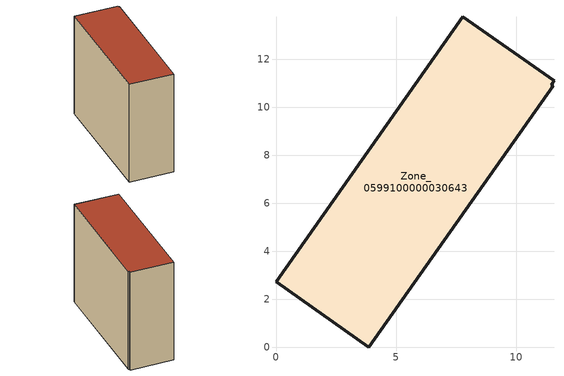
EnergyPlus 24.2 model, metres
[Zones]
Zone_0599100000030643
 floor ground (C_G): 11.57,11.1 11.47,10.94 11.55,10.89 3.87,0 0,2.73 7.78,13.77 z3.3
 wall outside (C_F): 11.57,11.1 7.78,13.77 0,2.73 3.87,0 11.55,10.89 11.47,10.94 11.57,11.1 z3.3:14.58
 roof outside (C_R): 11.47,10.94 11.57,11.1 7.78,13.77 0,2.73 3.87,0 11.55,10.89 z14.58
[BUILDING]
Pand.0599100000030643: North Axis=0; Terrain=City; Loads Convergence Tolerance Value=0.04; Temperature Convergence Tolerance Value=0.4; Solar Distribution=FullExterior; Maximum Number of Warmup Days=25; Minimum Number of Warmup Days=1
[Site:Location]
Rotterdam.The.Hague.AP_ZH_NLD Design_Conditions: Latitude=51.96; Longitude=4.45; Time Zone=1; Elevation=-4.5
[SITE:GROUNDTEMPERATURE:BUILDINGSURFACE]
18, 18, 18, 18, 18, 18, 18, 18, 18, 18, 18, 18
[MATERIAL] Thermal Absorptance=0.9; Solar Absorptance=0.7; Visible Absorptance=0.7
Name | Roughness | Thickness | Conductivity | Density | Specific Heat
G.TI.1992-2005 | MediumSmooth | 0.15 | 0.06 | 540 | 1210
F.TI.1992-2005 | Rough | 0.3 | 0.12 | 1920 | 840
R.TI.1992-2005 | MediumRough | 0.2 | 0.08 | 1500 | 1000
[CONSTRUCTION]
C_G: G.TI.1992-2005
C_F: F.TI.1992-2005
C_R: R.TI.1992-2005
[ZONE]
Zone_0599100000030643: Type=1; Multiplier=1; Ceiling Height=Autocalculate; Volume=Autocalculate; Floor Area=autocalculate; Part of Total Floor Area=Yes
[ZONEINFILTRATION:DESIGNFLOWRATE]
Infil_Zone_0599100000030643: Zone or ZoneList or Space or SpaceList=Zone_0599100000030643; Schedule=AlwaysOn; Design Flow Rate Calculation Method=Flow/Area; Flow Rate per Floor Area=0.0015; Constant Term Coefficient=1; Temperature Term Coefficient=0; Velocity Term Coefficient=0; Velocity Squared Term Coefficient=0
[HVACTEMPLATE:ZONE:IDEALLOADSAIRSYSTEM]
Zone_0599100000030643: Maximum Heating Supply Air Temperature=50; Minimum Cooling Supply Air Temperature=13; Maximum Heating Supply Air Humidity Ratio=0.0156; Minimum Cooling Supply Air Humidity Ratio=0.0077; Heating Limit=NoLimit; Cooling Limit=NoLimit; Dehumidification Control Type=ConstantSensibleHeatRatio; Cooling Sensible Heat Ratio=0.7; Dehumidification Setpoint=60; Humidification Control Type=None; Humidification Setpoint=30; Outdoor Air Method=None; Outdoor Air Flow Rate per Person=0.00944; Outdoor Air Flow Rate per Zone Floor Area=0; Outdoor Air Flow Rate per Zone=0; Demand Controlled Ventilation Type=None; Outdoor Air Economizer Type=NoEconomizer; Heat Recovery Type=None; Sensible Heat Recovery Effectiveness=0.7; Latent Heat Recovery Effectiveness=0.65
[ZONECONTROL:THERMOSTAT]
ThermostatControl_Zone_0599100000030643: Zone or ZoneList=Zone_0599100000030643; Control Type Schedule=DualSetpointControlType; Control 1=Thermostat_Zone_0599100000030643; Temperature Difference Between Cutout And Setpoint=0
[THERMOSTATSETPOINT:DUALSETPOINT]
Thermostat_Zone_0599100000030643: Heating Setpoint Temperature Schedule=HeatingSetpoint_Zone_0599100000030643; Cooling Setpoint Temperature Schedule=CoolingSetpoint_Zone_0599100000030643
[SCHEDULE:COMPACT]
HeatingSetpoint_Zone_0599100000030643: Through: 12/31, For: AllDays, Until: 24:00, 21
CoolingSetpoint_Zone_0599100000030643: Through: 12/31, For: AllDays, Until: 24:00, 24
DualSetpointControlType: Through: 12/31, For: AllDays, Until: 24:00, 4
AlwaysOn: Through: 12/31, For: AllDays, Until: 24:00, 1
